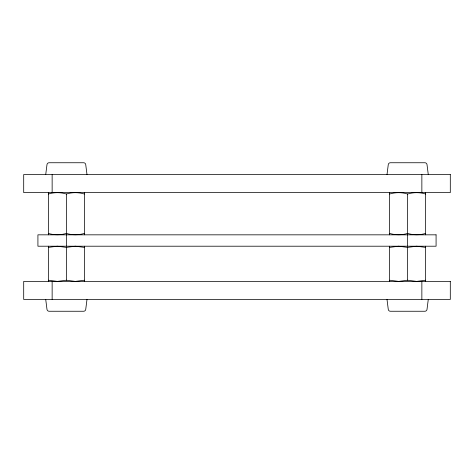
<?xml version="1.0" encoding="UTF-8"?>
<svg xmlns="http://www.w3.org/2000/svg" width="474" height="474" viewBox="0 0 474 474"><rect width="100%" height="100%" fill="white"/><g stroke="black" fill="none" stroke-linecap="round" stroke-linejoin="round"><path stroke-width="0.71" d="M45.729 174.539L46.979 164.691A2.127 2.127 0 0 1 49.1 162.748L83.62 162.748A2.127 2.127 0 0 1 85.741 164.691L86.991 174.539M86.991 299.461L85.741 309.309A2.127 2.127 0 0 1 83.62 311.252L49.1 311.252A2.127 2.127 0 0 1 46.979 309.309L45.729 299.461M387.009 174.539L388.259 164.691A2.127 2.127 0 0 1 390.38 162.748L424.9 162.748A2.127 2.127 0 0 1 427.021 164.691L428.271 174.539M428.271 299.461L427.021 309.309A2.127 2.127 0 0 1 424.9 311.252L390.38 311.252A2.127 2.127 0 0 1 388.259 309.309L387.009 299.461M48.36 194.008C54.214 192.231 60.506 192.225 66.36 194.008C72.214 192.231 78.506 192.225 84.36 194.008M84.36 233.415C78.506 235.193 72.214 235.205 66.36 233.415C60.506 235.193 54.214 235.205 48.36 233.415M389.64 194.008C395.494 192.231 401.786 192.225 407.64 194.008C413.494 192.231 419.786 192.225 425.64 194.008M425.64 233.415C419.786 235.193 413.494 235.205 407.64 233.415C401.786 235.193 395.494 235.205 389.64 233.415M48.36 247.387L57.36 246.207L66.36 247.387L75.36 246.207L84.36 247.387M84.36 280.223L75.36 281.402L66.36 280.223L57.36 281.402L48.36 280.223M389.64 247.387L398.64 246.207L407.64 247.387L416.64 246.207L425.64 247.387M425.64 280.223L416.64 281.402L407.64 280.223L398.64 281.402L389.64 280.223M425.64 192.598L425.64 234.831M425.64 246.207L425.64 281.402M421.86 174.539L421.86 192.598M421.86 281.402L421.86 299.461M407.64 194.008L407.64 246.207M407.64 247.387L407.64 280.223M389.64 192.598L389.64 234.831M389.64 246.207L389.64 281.402M84.36 192.598L84.36 234.831M84.36 246.207L84.36 281.402M66.36 194.008L66.36 246.207M66.36 247.387L66.36 280.223M52.14 174.539L52.14 192.598M52.14 281.402L52.14 299.461M48.36 192.598L48.36 234.831M48.36 246.207L48.36 281.402M450.3 174.539L23.7 174.539L23.7 192.598L450.3 192.598L450.3 174.539M436.08 234.831L37.92 234.831L37.92 246.207L436.08 246.207L436.08 234.831M450.3 281.402L23.7 281.402L23.7 299.461L450.3 299.461L450.3 281.402"/></g></svg>
